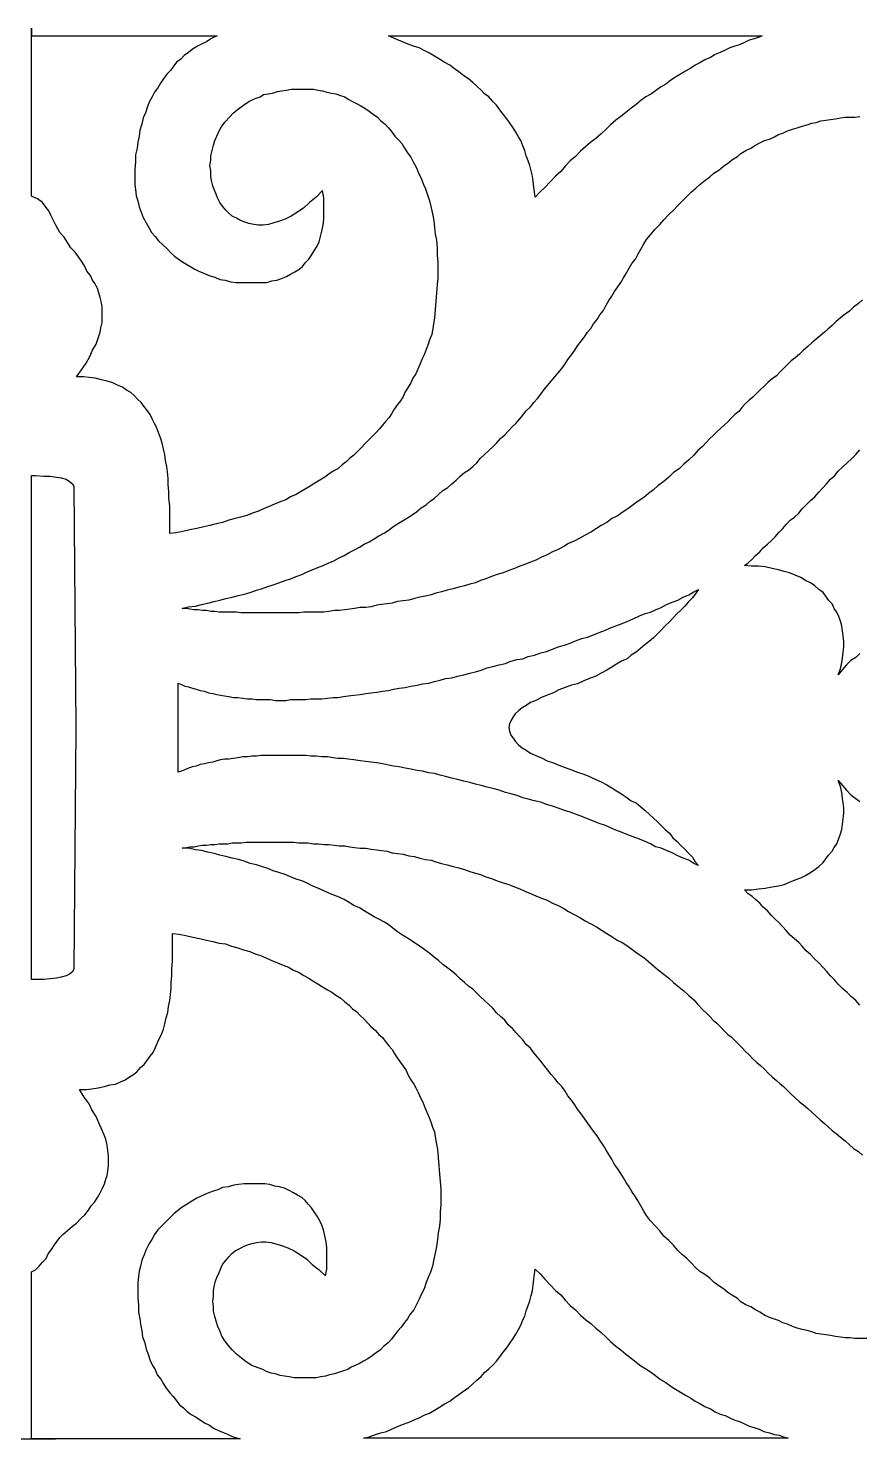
# Model space of a CAD drawing. Extents: x -372 to 372, y -358 to 358.
# Drawn here: x -242.7 to -201.6, y -146.8 to -77.1 of the extents above; entities that cross this region are included whole.
import ezdxf

# ---------------------------------------------------------------- set-up
doc = ezdxf.new("R2010")
doc.units = 0
doc.layers.add('LAYER_1', color=18, linetype='CONTINUOUS')
doc.layers.add('LAYER_2', color=4, linetype='CONTINUOUS')

msp = doc.modelspace()

# ---------------------------------------------------------------- linework, layer by layer
at = {"layer": 'LAYER_1'}
for points in [[(-242.5, -77.507), (-233.325, -77.507), (-233.411, -77.538), (-233.651, -77.65), (-233.857, -77.799), (-234.098, -77.911), (-234.304, -78.022), (-234.544, -78.171), (-234.75, -78.321), (-234.956, -78.47), (-235.127, -78.656), (-235.333, -78.805), (-235.471, -78.991), (-235.642, -79.215), (-235.814, -79.401), (-235.986, -79.625), (-236.123, -79.848), (-236.26, -80.072), (-236.432, -80.295), (-236.535, -80.519), (-236.672, -80.743), (-236.775, -81.003), (-236.878, -81.302), (-236.981, -81.562), (-237.05, -81.861), (-237.153, -82.159), (-237.187, -82.457), (-237.256, -82.755), (-237.29, -83.053), (-237.359, -83.388), (-237.359, -83.724), (-237.393, -84.096), (-237.393, -84.469), (-237.393, -84.842), (-237.359, -85.102), (-237.324, -85.401), (-237.256, -85.661), (-237.187, -85.959), (-237.084, -86.22), (-236.981, -86.481), (-236.844, -86.742), (-236.706, -86.966), (-236.569, -87.226), (-236.397, -87.413), (-236.226, -87.636), (-236.02, -87.823), (-235.814, -88.009), (-235.608, -88.233), (-235.436, -88.382), (-235.196, -88.568), (-234.956, -88.717), (-234.715, -88.866), (-234.475, -89.015), (-234.235, -89.127), (-233.96, -89.239), (-233.72, -89.35), (-233.445, -89.425), (-233.205, -89.537), (-232.93, -89.574), (-232.656, -89.648), (-232.416, -89.686), (-230.871, -89.686), (-230.631, -89.611), (-230.39, -89.574), (-230.15, -89.499), (-229.91, -89.388), (-229.704, -89.276), (-229.498, -89.164), (-229.292, -89.052), (-229.12, -88.903), (-228.983, -88.717), (-228.811, -88.531), (-228.674, -88.344), (-228.537, -88.121), (-228.399, -87.897), (-228.296, -87.674), (-228.228, -87.413), (-228.159, -87.152), (-228.09, -86.854), (-228.056, -86.556), (-228.056, -86.22), (-228.056, -85.885), (-228.056, -85.512), (-228.125, -85.14), (-228.434, -85.475), (-228.777, -85.736), (-229.051, -85.997), (-229.36, -86.22), (-229.669, -86.407), (-229.978, -86.556), (-230.253, -86.667), (-230.528, -86.742), (-230.802, -86.817), (-231.077, -86.854), (-231.283, -86.854), (-231.523, -86.817), (-231.763, -86.779), (-231.969, -86.705), (-232.175, -86.63), (-232.381, -86.518), (-232.587, -86.407), (-232.759, -86.258), (-232.896, -86.109), (-233.068, -85.922), (-233.205, -85.736), (-233.308, -85.512), (-233.377, -85.326), (-233.48, -85.102), (-233.548, -84.916), (-233.617, -84.655), (-233.651, -84.432), (-233.651, -84.171), (-233.686, -83.91), (-233.651, -83.649), (-233.651, -83.426), (-233.583, -83.165), (-233.514, -82.904), (-233.445, -82.68), (-233.342, -82.457), (-233.239, -82.196), (-233.102, -81.972), (-232.93, -81.749), (-232.724, -81.525), (-232.519, -81.302), (-232.278, -81.115), (-232.038, -80.929), (-231.763, -80.743), (-231.454, -80.594), (-231.214, -80.519), (-231.042, -80.407), (-230.802, -80.37), (-230.596, -80.333), (-230.356, -80.258), (-230.15, -80.221), (-229.91, -80.184), (-229.669, -80.146), (-228.571, -80.146), (-228.365, -80.184), (-228.125, -80.221), (-227.919, -80.295), (-227.678, -80.333), (-227.472, -80.37), (-227.232, -80.445), (-227.026, -80.519), (-226.855, -80.631), (-226.649, -80.743), (-226.443, -80.854), (-226.237, -80.966), (-226.031, -81.078), (-225.825, -81.227), (-225.619, -81.376), (-225.413, -81.525), (-225.241, -81.711), (-225.035, -81.861), (-224.864, -82.047), (-224.726, -82.233), (-224.555, -82.457), (-224.383, -82.643), (-224.211, -82.829), (-224.074, -83.053), (-223.937, -83.277), (-223.765, -83.5), (-223.628, -83.761), (-223.491, -84.022), (-223.388, -84.283), (-223.25, -84.543), (-223.147, -84.842), (-223.044, -85.065), (-222.941, -85.363), (-222.838, -85.661), (-222.77, -85.997), (-222.701, -86.295), (-222.632, -86.63), (-222.598, -86.966), (-222.564, -87.301), (-222.495, -87.599), (-222.461, -87.972), (-222.461, -88.344), (-222.426, -88.68), (-222.426, -89.09), (-222.426, -89.462), (-222.461, -89.798), (-222.495, -90.207), (-222.529, -90.617), (-222.564, -91.027), (-222.598, -91.437), (-222.667, -91.847), (-222.735, -92.257), (-222.838, -92.518), (-222.907, -92.741), (-223.01, -93.002), (-223.113, -93.263), (-223.216, -93.487), (-223.319, -93.747), (-223.422, -93.971), (-223.525, -94.195), (-223.662, -94.418), (-223.765, -94.642), (-223.902, -94.865), (-224.04, -95.089), (-224.143, -95.312), (-224.28, -95.536), (-224.417, -95.722), (-224.589, -95.946), (-224.726, -96.17), (-224.829, -96.356), (-225.001, -96.542), (-225.173, -96.728), (-225.31, -96.915), (-225.481, -97.101), (-225.653, -97.287), (-225.859, -97.474), (-226.031, -97.66), (-226.202, -97.846), (-226.408, -98.033), (-226.58, -98.219), (-226.786, -98.368), (-226.958, -98.554), (-227.164, -98.703), (-227.369, -98.89), (-227.61, -99.002), (-227.816, -99.151), (-228.022, -99.3), (-228.262, -99.449), (-228.502, -99.598), (-228.743, -99.747), (-228.983, -99.896), (-229.189, -100.008), (-229.429, -100.157), (-229.704, -100.268), (-229.944, -100.418), (-230.219, -100.529), (-230.493, -100.641), (-230.768, -100.753), (-231.042, -100.865), (-231.283, -100.976), (-231.592, -101.088), (-231.866, -101.2), (-232.175, -101.275), (-232.45, -101.349), (-232.759, -101.424), (-233.068, -101.535), (-233.377, -101.61), (-233.686, -101.684), (-233.995, -101.759), (-234.338, -101.834), (-234.681, -101.908), (-235.024, -101.983), (-235.368, -102.057), (-235.677, -102.094), (-235.677, -101.722), (-235.677, -101.386), (-235.677, -101.051), (-235.677, -100.716), (-235.711, -100.343), (-235.711, -100.008), (-235.745, -99.672), (-235.745, -99.374), (-235.78, -99.039), (-235.814, -98.778), (-235.883, -98.48), (-235.917, -98.182), (-235.986, -97.921), (-236.054, -97.623), (-236.123, -97.362), (-236.226, -97.101), (-236.329, -96.84), (-236.432, -96.654), (-236.535, -96.43), (-236.638, -96.207), (-236.775, -96.02), (-236.947, -95.797), (-237.084, -95.611), (-237.256, -95.462), (-237.427, -95.275), (-237.599, -95.126), (-237.805, -95.014), (-238.011, -94.865), (-238.251, -94.754), (-238.491, -94.642), (-238.766, -94.567), (-239.041, -94.493), (-239.35, -94.418), (-239.659, -94.381), (-239.933, -94.344), (-240.276, -94.344), (-240.036, -94.008), (-239.796, -93.673), (-239.624, -93.338), (-239.487, -93.039), (-239.315, -92.741), (-239.212, -92.443), (-239.109, -92.145), (-239.075, -91.922), (-239.006, -91.661), (-239.006, -91.4), (-239.006, -91.139), (-239.006, -90.915), (-239.041, -90.692), (-239.109, -90.431), (-239.178, -90.207), (-239.247, -89.984), (-239.35, -89.76), (-239.487, -89.574), (-239.59, -89.35), (-239.762, -89.127), (-239.865, -88.903), (-240.002, -88.68), (-240.173, -88.419), (-240.345, -88.195), (-240.551, -87.972), (-240.723, -87.711), (-240.894, -87.45), (-241.1, -87.226), (-241.203, -87.04), (-241.306, -86.854), (-241.409, -86.63), (-241.547, -86.369), (-241.65, -86.146), (-241.821, -85.922), (-241.958, -85.736), (-242.199, -85.55), (-242.473, -85.438), (-242.5, -85.428), (-242.5, -77.129)], [(-206.567, -77.575), (-206.808, -77.65), (-207.048, -77.724), (-207.288, -77.836), (-207.528, -77.948), (-207.769, -78.022), (-208.009, -78.097), (-208.249, -78.209), (-208.49, -78.321), (-208.73, -78.432), (-208.97, -78.581), (-209.245, -78.693), (-209.485, -78.842), (-209.725, -78.954), (-209.931, -79.103), (-210.206, -79.252), (-210.446, -79.401), (-210.687, -79.55), (-210.927, -79.699), (-211.167, -79.886), (-211.442, -80.035), (-211.682, -80.221), (-211.888, -80.37), (-212.163, -80.519), (-212.403, -80.705), (-212.643, -80.892), (-212.883, -81.078), (-213.158, -81.302), (-213.398, -81.488), (-213.639, -81.674), (-213.913, -81.898), (-214.119, -82.121), (-214.36, -82.345), (-214.634, -82.569), (-214.874, -82.755), (-215.115, -82.978), (-215.389, -83.202), (-215.63, -83.463), (-215.904, -83.686), (-216.145, -83.947), (-216.35, -84.208), (-216.625, -84.432), (-216.865, -84.693), (-217.14, -84.991), (-217.38, -85.214), (-217.621, -85.475), (-217.655, -85.214), (-217.689, -84.991), (-217.724, -84.693), (-217.758, -84.432), (-217.827, -84.171), (-217.895, -83.91), (-217.964, -83.686), (-218.067, -83.426), (-218.135, -83.165), (-218.238, -82.941), (-218.341, -82.68), (-218.444, -82.494), (-218.582, -82.27), (-218.719, -82.047), (-218.891, -81.786), (-219.028, -81.6), (-219.2, -81.376), (-219.371, -81.153), (-219.543, -80.929), (-219.715, -80.743), (-219.92, -80.519), (-220.126, -80.37), (-220.298, -80.184), (-220.504, -79.997), (-220.71, -79.811), (-220.916, -79.625), (-221.156, -79.476), (-221.397, -79.289), (-221.603, -79.14), (-221.843, -78.954), (-222.117, -78.805), (-222.358, -78.656), (-222.598, -78.507), (-222.838, -78.358), (-223.079, -78.246), (-223.353, -78.097), (-223.628, -78.022), (-223.902, -77.911), (-224.177, -77.799), (-224.452, -77.687), (-224.726, -77.575), (-224.873, -77.507), (-206.42, -77.507)], [(-241.89, -99.262), (-241.581, -99.262), (-241.272, -99.3), (-241.032, -99.337), (-240.791, -99.411), (-240.62, -99.523), (-240.482, -99.635), (-240.414, -99.747), (-240.311, -111.634), (-240.311, -111.745), (-240.414, -123.595), (-240.482, -123.744), (-240.62, -123.856), (-240.791, -123.931), (-241.032, -124.005), (-241.272, -124.042), (-241.581, -124.08), (-241.89, -124.117), (-242.5, -124.117), (-242.5, -99.225), (-242.302, -99.225)], [(-209.725, -105.075), (-209.863, -105.262), (-210.069, -105.485), (-210.24, -105.672), (-210.446, -105.895), (-210.618, -106.044), (-210.824, -106.268), (-210.995, -106.454), (-211.201, -106.64), (-211.407, -106.864), (-211.579, -107.05), (-211.785, -107.237), (-211.991, -107.423), (-212.197, -107.572), (-212.403, -107.758), (-212.643, -107.945), (-212.883, -108.094), (-213.089, -108.28), (-213.364, -108.392), (-213.604, -108.541), (-213.845, -108.69), (-214.085, -108.839), (-214.36, -108.988), (-214.634, -109.137), (-214.943, -109.249), (-215.218, -109.361), (-215.527, -109.51), (-215.836, -109.584), (-216.145, -109.696), (-216.453, -109.808), (-216.728, -109.957), (-217.037, -110.069), (-217.312, -110.18), (-217.586, -110.329), (-217.861, -110.441), (-218.067, -110.59), (-218.273, -110.702), (-218.444, -110.851), (-218.616, -111), (-218.719, -111.149), (-218.822, -111.336), (-218.891, -111.485), (-218.925, -111.671), (-218.891, -111.857), (-218.822, -112.044), (-218.719, -112.193), (-218.616, -112.342), (-218.444, -112.528), (-218.273, -112.677), (-218.067, -112.789), (-217.861, -112.938), (-217.586, -113.05), (-217.312, -113.161), (-217.037, -113.311), (-216.728, -113.422), (-216.453, -113.534), (-216.145, -113.646), (-215.836, -113.758), (-215.527, -113.869), (-215.218, -113.981), (-214.943, -114.093), (-214.634, -114.242), (-214.36, -114.354), (-214.085, -114.503), (-213.845, -114.652), (-213.604, -114.801), (-213.364, -114.95), (-213.089, -115.136), (-212.883, -115.285), (-212.643, -115.397), (-212.403, -115.584), (-212.197, -115.77), (-211.991, -115.956), (-211.785, -116.143), (-211.579, -116.329), (-211.407, -116.515), (-211.201, -116.701), (-210.995, -116.888), (-210.824, -117.111), (-210.618, -117.298), (-210.446, -117.484), (-210.24, -117.67), (-210.069, -117.857), (-209.863, -118.08), (-209.725, -118.304), (-209.554, -118.49), (-209.794, -118.378), (-210.034, -118.229), (-210.309, -118.117), (-210.584, -118.006), (-210.858, -117.857), (-211.133, -117.745), (-211.407, -117.633), (-211.682, -117.559), (-211.922, -117.409), (-212.197, -117.298), (-212.472, -117.186), (-212.78, -117.074), (-213.055, -116.962), (-213.33, -116.851), (-213.639, -116.739), (-213.913, -116.627), (-214.154, -116.515), (-214.462, -116.403), (-214.737, -116.292), (-215.046, -116.18), (-215.321, -116.068), (-215.63, -115.956), (-215.904, -115.844), (-216.179, -115.77), (-216.488, -115.658), (-216.762, -115.546), (-217.071, -115.472), (-217.346, -115.36), (-217.655, -115.285), (-217.964, -115.211), (-218.238, -115.136), (-218.513, -115.025), (-218.822, -114.95), (-219.097, -114.876), (-219.406, -114.764), (-219.715, -114.689), (-219.989, -114.615), (-220.298, -114.54), (-220.573, -114.466), (-220.847, -114.391), (-221.156, -114.317), (-221.465, -114.242), (-221.74, -114.168), (-222.049, -114.093), (-222.323, -114.019), (-222.598, -113.944), (-222.873, -113.907), (-223.182, -113.832), (-223.456, -113.795), (-223.765, -113.72), (-224.04, -113.683), (-224.349, -113.609), (-224.623, -113.571), (-224.864, -113.534), (-225.173, -113.46), (-225.447, -113.422), (-225.722, -113.385), (-225.996, -113.348), (-226.271, -113.311), (-226.58, -113.273), (-226.855, -113.236), (-227.095, -113.199), (-227.369, -113.199), (-227.61, -113.161), (-227.884, -113.124), (-228.159, -113.124), (-228.434, -113.087), (-228.708, -113.087), (-228.949, -113.05), (-231.18, -113.05), (-231.386, -113.087), (-231.626, -113.087), (-231.832, -113.124), (-232.072, -113.124), (-232.313, -113.161), (-232.519, -113.199), (-232.759, -113.236), (-232.965, -113.236), (-233.171, -113.273), (-233.342, -113.311), (-233.548, -113.385), (-233.754, -113.422), (-233.96, -113.46), (-234.166, -113.497), (-234.372, -113.571), (-234.544, -113.609), (-234.75, -113.683), (-234.921, -113.758), (-235.093, -113.832), (-235.265, -113.869), (-235.265, -111.671), (-235.265, -109.472), (-235.093, -109.547), (-234.921, -109.621), (-234.75, -109.659), (-234.544, -109.733), (-234.372, -109.771), (-234.166, -109.845), (-233.96, -109.882), (-233.754, -109.957), (-233.548, -109.994), (-233.342, -110.031), (-233.171, -110.069), (-232.965, -110.106), (-232.759, -110.143), (-232.519, -110.18), (-232.313, -110.18), (-232.072, -110.218), (-231.832, -110.255), (-231.626, -110.255), (-231.386, -110.292), (-230.699, -110.292), (-230.459, -110.329), (-229.944, -110.329), (-229.704, -110.292), (-228.949, -110.292), (-228.708, -110.255), (-228.159, -110.255), (-227.884, -110.218), (-227.61, -110.18), (-227.369, -110.18), (-227.095, -110.143), (-226.855, -110.106), (-226.58, -110.069), (-226.271, -110.031), (-225.996, -109.994), (-225.722, -109.957), (-225.447, -109.92), (-225.173, -109.882), (-224.864, -109.845), (-224.623, -109.771), (-224.349, -109.733), (-224.04, -109.696), (-223.765, -109.621), (-223.456, -109.584), (-223.182, -109.51), (-222.873, -109.472), (-222.598, -109.398), (-222.323, -109.323), (-222.049, -109.249), (-221.74, -109.212), (-221.465, -109.137), (-221.156, -109.063), (-220.847, -108.988), (-220.573, -108.913), (-220.298, -108.839), (-219.989, -108.727), (-219.715, -108.653), (-219.406, -108.578), (-219.097, -108.504), (-218.822, -108.392), (-218.513, -108.317), (-218.238, -108.28), (-217.964, -108.168), (-217.655, -108.094), (-217.346, -107.982), (-217.071, -107.907), (-216.762, -107.796), (-216.488, -107.684), (-216.179, -107.609), (-215.904, -107.498), (-215.63, -107.386), (-215.321, -107.274), (-215.046, -107.199), (-214.737, -107.088), (-214.462, -106.976), (-214.154, -106.864), (-213.913, -106.752), (-213.639, -106.64), (-213.33, -106.529), (-213.055, -106.417), (-212.78, -106.305), (-212.472, -106.156), (-212.197, -106.044), (-211.922, -105.97), (-211.682, -105.858), (-211.407, -105.746), (-211.133, -105.597), (-210.858, -105.485), (-210.584, -105.374), (-210.309, -105.224), (-210.034, -105.113), (-209.794, -104.964), (-209.554, -104.852)], [(-235.227, -121.873), (-234.884, -121.947), (-234.54, -122.022), (-234.197, -122.096), (-233.854, -122.171), (-233.545, -122.245), (-233.236, -122.32), (-232.927, -122.357), (-232.618, -122.469), (-232.309, -122.544), (-232.034, -122.655), (-231.726, -122.73), (-231.451, -122.842), (-231.142, -122.953), (-230.902, -123.065), (-230.627, -123.177), (-230.352, -123.289), (-230.078, -123.401), (-229.803, -123.512), (-229.563, -123.661), (-229.288, -123.773), (-229.048, -123.922), (-228.842, -124.034), (-228.602, -124.183), (-228.361, -124.332), (-228.121, -124.481), (-227.881, -124.63), (-227.675, -124.742), (-227.469, -124.891), (-227.229, -125.04), (-227.023, -125.226), (-226.817, -125.376), (-226.645, -125.562), (-226.439, -125.711), (-226.268, -125.897), (-226.062, -126.084), (-225.89, -126.27), (-225.718, -126.456), (-225.512, -126.642), (-225.341, -126.829), (-225.169, -126.978), (-225.032, -127.164), (-224.86, -127.388), (-224.689, -127.574), (-224.586, -127.76), (-224.448, -127.984), (-224.277, -128.208), (-224.139, -128.394), (-224.002, -128.617), (-223.899, -128.841), (-223.762, -129.065), (-223.624, -129.288), (-223.521, -129.474), (-223.384, -129.735), (-223.281, -129.959), (-223.178, -130.182), (-223.075, -130.443), (-222.972, -130.667), (-222.869, -130.928), (-222.766, -131.189), (-222.698, -131.412), (-222.595, -131.636), (-222.526, -132.083), (-222.457, -132.493), (-222.423, -132.903), (-222.389, -133.313), (-222.354, -133.722), (-222.32, -134.095), (-222.286, -134.468), (-222.286, -134.84), (-222.286, -135.25), (-222.32, -135.586), (-222.32, -135.958), (-222.354, -136.294), (-222.423, -136.629), (-222.457, -136.964), (-222.492, -137.3), (-222.56, -137.635), (-222.629, -137.933), (-222.698, -138.269), (-222.801, -138.567), (-222.903, -138.827), (-223.006, -139.088), (-223.109, -139.386), (-223.247, -139.647), (-223.35, -139.908), (-223.487, -140.169), (-223.624, -140.43), (-223.796, -140.653), (-223.933, -140.877), (-224.071, -141.063), (-224.242, -141.287), (-224.414, -141.473), (-224.586, -141.697), (-224.723, -141.883), (-224.894, -142.069), (-225.1, -142.218), (-225.272, -142.405), (-225.478, -142.554), (-225.684, -142.703), (-225.89, -142.852), (-226.096, -142.964), (-226.302, -143.075), (-226.508, -143.187), (-226.714, -143.262), (-226.885, -143.374), (-227.091, -143.448), (-227.332, -143.523), (-227.538, -143.597), (-227.778, -143.634), (-227.984, -143.709), (-228.224, -143.746), (-228.43, -143.783), (-229.529, -143.783), (-229.769, -143.746), (-230.009, -143.709), (-230.215, -143.672), (-230.455, -143.597), (-230.661, -143.56), (-230.902, -143.485), (-231.073, -143.374), (-231.314, -143.299), (-231.623, -143.187), (-231.897, -143.001), (-232.137, -142.815), (-232.378, -142.628), (-232.584, -142.405), (-232.79, -142.181), (-232.961, -141.958), (-233.099, -141.734), (-233.202, -141.473), (-233.305, -141.25), (-233.373, -140.989), (-233.442, -140.765), (-233.511, -140.504), (-233.511, -140.281), (-233.545, -140.02), (-233.511, -139.759), (-233.511, -139.498), (-233.476, -139.275), (-233.408, -139.014), (-233.339, -138.79), (-233.236, -138.604), (-233.167, -138.418), (-233.064, -138.194), (-232.927, -138.008), (-232.755, -137.821), (-232.618, -137.672), (-232.446, -137.523), (-232.24, -137.411), (-232.034, -137.3), (-231.829, -137.225), (-231.623, -137.151), (-231.382, -137.113), (-231.142, -137.076), (-230.936, -137.076), (-230.661, -137.113), (-230.387, -137.188), (-230.112, -137.262), (-229.838, -137.374), (-229.529, -137.523), (-229.22, -137.71), (-228.911, -137.933), (-228.636, -138.194), (-228.293, -138.455), (-227.984, -138.753), (-227.915, -138.418), (-227.915, -138.045), (-227.915, -137.71), (-227.915, -137.374), (-227.95, -137.076), (-228.018, -136.778), (-228.087, -136.48), (-228.156, -136.256), (-228.259, -136.033), (-228.396, -135.809), (-228.533, -135.586), (-228.67, -135.399), (-228.842, -135.213), (-228.979, -135.027), (-229.151, -134.878), (-229.357, -134.766), (-229.563, -134.654), (-229.769, -134.542), (-230.009, -134.43), (-230.249, -134.356), (-230.49, -134.319), (-230.73, -134.244), (-230.97, -134.207), (-232, -134.207), (-232.275, -134.244), (-232.515, -134.281), (-232.79, -134.356), (-233.064, -134.393), (-233.305, -134.505), (-233.579, -134.58), (-233.82, -134.691), (-234.094, -134.803), (-234.334, -134.915), (-234.575, -135.064), (-234.815, -135.213), (-235.055, -135.362), (-235.296, -135.548), (-235.467, -135.697), (-235.673, -135.884), (-235.879, -136.107), (-236.085, -136.294), (-236.257, -136.48), (-236.428, -136.703), (-236.566, -136.964), (-236.703, -137.188), (-236.84, -137.449), (-236.943, -137.71), (-237.046, -137.97), (-237.115, -138.269), (-237.184, -138.529), (-237.218, -138.79), (-237.252, -139.088), (-237.252, -139.461), (-237.252, -139.834), (-237.218, -140.206), (-237.218, -140.542), (-237.149, -140.877), (-237.115, -141.138), (-237.046, -141.473), (-237.012, -141.771), (-236.909, -142.069), (-236.84, -142.367), (-236.737, -142.628), (-236.634, -142.926), (-236.531, -143.187), (-236.394, -143.374), (-236.291, -143.634), (-236.119, -143.858), (-235.982, -144.082), (-235.845, -144.305), (-235.673, -144.529), (-235.502, -144.715), (-235.33, -144.939), (-235.193, -145.125), (-234.987, -145.274), (-234.815, -145.46), (-234.609, -145.609), (-234.403, -145.721), (-234.163, -145.87), (-233.957, -146.019), (-233.717, -146.131), (-233.511, -146.28), (-233.27, -146.392), (-233.064, -146.466), (-232.824, -146.578), (-232.584, -146.69), (-232.309, -146.765), (-232.192, -146.801), (-242.5, -146.801), (-242.5, -138.549), (-242.298, -138.455), (-242.127, -138.269), (-241.955, -138.082), (-241.783, -137.896), (-241.68, -137.672), (-241.509, -137.449), (-241.371, -137.225), (-241.234, -137.039), (-241.097, -136.853), (-240.96, -136.703), (-240.719, -136.517), (-240.479, -136.294), (-240.273, -136.145), (-240.067, -135.921), (-239.861, -135.735), (-239.689, -135.511), (-239.552, -135.288), (-239.38, -135.101), (-239.243, -134.878), (-239.106, -134.654), (-239.003, -134.43), (-238.9, -134.207), (-238.831, -133.983), (-238.763, -133.797), (-238.728, -133.573), (-238.694, -133.313), (-238.694, -133.089), (-238.694, -132.828), (-238.728, -132.567), (-238.763, -132.306), (-238.831, -132.008), (-238.934, -131.748), (-239.037, -131.487), (-239.175, -131.189), (-239.312, -130.89), (-239.518, -130.555), (-239.655, -130.257), (-239.895, -129.922), (-240.136, -129.549), (-239.792, -129.549), (-239.518, -129.512), (-239.209, -129.474), (-238.9, -129.4), (-238.625, -129.325), (-238.351, -129.288), (-238.11, -129.176), (-237.87, -129.065), (-237.664, -128.916), (-237.458, -128.804), (-237.287, -128.655), (-237.115, -128.468), (-236.943, -128.319), (-236.806, -128.133), (-236.634, -127.909), (-236.497, -127.723), (-236.394, -127.5), (-236.291, -127.276), (-236.188, -127.052), (-236.085, -126.829), (-235.982, -126.568), (-235.913, -126.307), (-235.845, -126.009), (-235.776, -125.748), (-235.742, -125.45), (-235.673, -125.152), (-235.639, -124.854), (-235.605, -124.556), (-235.605, -124.258), (-235.57, -123.922), (-235.57, -123.587), (-235.536, -123.214), (-235.536, -122.879), (-235.536, -122.506), (-235.536, -122.208), (-235.536, -121.836)], [(-217.38, -138.649), (-217.14, -138.91), (-216.865, -139.208), (-216.625, -139.469), (-216.35, -139.693), (-216.145, -139.954), (-215.904, -140.214), (-215.63, -140.438), (-215.389, -140.699), (-215.115, -140.922), (-214.874, -141.109), (-214.634, -141.332), (-214.36, -141.556), (-214.119, -141.78), (-213.913, -142.003), (-213.639, -142.227), (-213.398, -142.413), (-213.158, -142.599), (-212.883, -142.823), (-212.643, -143.009), (-212.403, -143.196), (-212.163, -143.345), (-211.888, -143.531), (-211.682, -143.68), (-211.442, -143.866), (-211.167, -144.015), (-210.927, -144.202), (-210.687, -144.351), (-210.446, -144.5), (-210.206, -144.649), (-209.931, -144.798), (-209.725, -144.947), (-209.485, -145.059), (-209.245, -145.208), (-208.97, -145.32), (-208.73, -145.469), (-208.49, -145.58), (-208.249, -145.655), (-208.009, -145.767), (-207.769, -145.878), (-207.528, -145.953), (-207.288, -146.065), (-207.048, -146.177), (-206.808, -146.251), (-206.567, -146.326), (-206.327, -146.437), (-206.052, -146.512), (-205.812, -146.586), (-205.572, -146.624), (-205.366, -146.698), (-205.126, -146.772), (-226.097, -146.772), (-225.825, -146.698), (-225.516, -146.586), (-225.241, -146.512), (-224.967, -146.437), (-224.726, -146.326), (-224.452, -146.214), (-224.177, -146.102), (-223.902, -145.99), (-223.628, -145.878), (-223.353, -145.767), (-223.079, -145.618), (-222.838, -145.543), (-222.598, -145.394), (-222.358, -145.245), (-222.117, -145.096), (-221.843, -144.947), (-221.603, -144.761), (-221.397, -144.612), (-221.156, -144.425), (-220.916, -144.276), (-220.71, -144.09), (-220.504, -143.904), (-220.298, -143.717), (-220.126, -143.531), (-219.92, -143.345), (-219.715, -143.158), (-219.543, -142.972), (-219.371, -142.748), (-219.2, -142.525), (-219.028, -142.301), (-218.891, -142.115), (-218.719, -141.854), (-218.582, -141.63), (-218.444, -141.407), (-218.341, -141.183), (-218.238, -140.922), (-218.135, -140.736), (-218.067, -140.475), (-217.964, -140.214), (-217.895, -139.991), (-217.827, -139.73), (-217.758, -139.469), (-217.724, -139.208), (-217.689, -138.91), (-217.655, -138.649), (-217.621, -138.426)]]:
    msp.add_lwpolyline(points, close=True, dxfattribs=at)
for points in [[(-201.453, -90.543), (-201.658, -90.729), (-201.899, -90.915), (-202.105, -91.102), (-202.311, -91.251), (-202.551, -91.437), (-202.757, -91.623), (-202.963, -91.81), (-203.169, -91.996), (-203.341, -92.145), (-203.546, -92.331), (-203.752, -92.48), (-203.958, -92.667), (-204.164, -92.853), (-204.37, -93.039), (-204.576, -93.226), (-204.782, -93.412), (-204.988, -93.561), (-205.16, -93.747), (-205.366, -93.934), (-205.537, -94.12), (-205.709, -94.306), (-205.915, -94.455), (-206.121, -94.604), (-206.293, -94.791), (-206.499, -94.977), (-206.67, -95.163), (-206.876, -95.35), (-207.048, -95.499), (-207.254, -95.685), (-207.425, -95.871), (-207.563, -96.058), (-207.769, -96.207), (-207.94, -96.393), (-208.112, -96.579), (-208.284, -96.728), (-208.455, -96.878), (-208.661, -97.064), (-208.833, -97.25), (-209.004, -97.399), (-209.176, -97.586), (-209.348, -97.772), (-209.588, -97.995), (-209.794, -98.219), (-210.034, -98.443), (-210.275, -98.666), (-210.515, -98.89), (-210.789, -99.076), (-211.03, -99.3), (-211.27, -99.523), (-211.545, -99.71), (-211.785, -99.933), (-212.025, -100.119), (-212.266, -100.306), (-212.54, -100.492), (-212.78, -100.678), (-213.055, -100.865), (-213.33, -101.051), (-213.57, -101.237), (-213.845, -101.349), (-214.085, -101.535), (-214.36, -101.684), (-214.6, -101.834), (-214.874, -102.02), (-215.149, -102.169), (-215.424, -102.318), (-215.698, -102.467), (-215.973, -102.579), (-216.213, -102.728), (-216.488, -102.877), (-216.762, -102.989), (-217.037, -103.138), (-217.312, -103.25), (-217.586, -103.399), (-217.861, -103.51), (-218.135, -103.622), (-218.376, -103.697), (-218.65, -103.808), (-218.925, -103.92), (-219.2, -104.032), (-219.509, -104.107), (-219.783, -104.218), (-220.058, -104.33), (-220.332, -104.405), (-220.573, -104.516), (-220.847, -104.591), (-221.122, -104.666), (-221.397, -104.74), (-221.671, -104.815), (-221.98, -104.889), (-222.255, -104.964), (-222.529, -105.038), (-222.77, -105.113), (-223.044, -105.187), (-223.319, -105.224), (-223.593, -105.299), (-223.868, -105.374), (-224.143, -105.411), (-224.417, -105.448), (-224.692, -105.523), (-224.932, -105.56), (-225.207, -105.597), (-225.447, -105.634), (-225.722, -105.709), (-225.996, -105.746), (-226.271, -105.746), (-226.546, -105.783), (-226.786, -105.821), (-227.026, -105.858), (-227.301, -105.895), (-227.541, -105.895), (-227.816, -105.932), (-228.056, -105.97), (-229.051, -105.97), (-229.292, -106.007), (-232.141, -106.007), (-232.381, -105.97), (-233.239, -105.97), (-233.445, -105.932), (-233.651, -105.932), (-233.857, -105.895), (-234.063, -105.895), (-234.269, -105.858), (-234.475, -105.858), (-234.681, -105.821), (-234.853, -105.783), (-235.059, -105.783), (-234.75, -105.709), (-234.407, -105.672), (-234.098, -105.597), (-233.789, -105.523), (-233.48, -105.448), (-233.205, -105.374), (-232.896, -105.299), (-232.587, -105.224), (-232.278, -105.15), (-232.004, -105.075), (-231.695, -105.001), (-231.386, -104.889), (-231.145, -104.815), (-230.836, -104.703), (-230.562, -104.628), (-230.287, -104.516), (-229.978, -104.405), (-229.704, -104.33), (-229.429, -104.218), (-229.154, -104.107), (-228.914, -103.995), (-228.64, -103.883), (-228.365, -103.771), (-228.09, -103.659), (-227.85, -103.548), (-227.575, -103.436), (-227.301, -103.287), (-227.061, -103.175), (-226.82, -103.026), (-226.58, -102.914), (-226.305, -102.765), (-226.065, -102.616), (-225.825, -102.504), (-225.584, -102.355), (-225.344, -102.206), (-225.07, -102.057), (-224.829, -101.908), (-224.658, -101.759), (-224.417, -101.61), (-224.177, -101.461), (-223.937, -101.312), (-223.696, -101.163), (-223.491, -101.014), (-223.25, -100.827), (-223.01, -100.678), (-222.804, -100.492), (-222.598, -100.343), (-222.392, -100.157), (-222.186, -99.97), (-221.946, -99.821), (-221.74, -99.635), (-221.534, -99.449), (-221.328, -99.262), (-221.122, -99.076), (-220.916, -98.964), (-220.71, -98.778), (-220.504, -98.592), (-220.332, -98.368), (-220.126, -98.182), (-219.92, -97.995), (-219.715, -97.809), (-219.543, -97.623), (-219.337, -97.399), (-219.131, -97.213), (-218.959, -97.027), (-218.753, -96.803), (-218.582, -96.654), (-218.376, -96.43), (-218.238, -96.244), (-218.067, -96.02), (-217.861, -95.834), (-217.689, -95.611), (-217.518, -95.424), (-217.346, -95.201), (-217.174, -94.977), (-217.003, -94.754), (-216.831, -94.567), (-216.659, -94.344), (-216.488, -94.157), (-216.316, -93.934), (-216.145, -93.71), (-216.007, -93.487), (-215.836, -93.263), (-215.664, -93.039), (-215.527, -92.816), (-215.355, -92.592), (-215.183, -92.369), (-215.046, -92.145), (-214.874, -91.959), (-214.737, -91.735), (-214.565, -91.512), (-214.428, -91.288), (-214.257, -91.064), (-214.119, -90.804), (-213.982, -90.58), (-213.845, -90.356), (-213.707, -90.133), (-213.536, -89.909), (-213.398, -89.686), (-213.261, -89.462), (-213.124, -89.239), (-212.986, -88.978), (-212.849, -88.754), (-212.677, -88.531), (-212.54, -88.27), (-212.403, -88.046), (-212.266, -87.785), (-212.128, -87.562), (-211.922, -87.338), (-211.716, -87.077), (-211.476, -86.817), (-211.27, -86.593), (-211.03, -86.332), (-210.789, -86.109), (-210.584, -85.885), (-210.343, -85.661), (-210.137, -85.438), (-209.897, -85.214), (-209.691, -85.028), (-209.485, -84.842), (-209.245, -84.655), (-209.004, -84.469), (-208.799, -84.283), (-208.558, -84.134), (-208.318, -83.947), (-208.112, -83.798), (-207.872, -83.612), (-207.631, -83.463), (-207.46, -83.314), (-207.219, -83.165), (-206.979, -83.053), (-206.739, -82.904), (-206.533, -82.792), (-206.293, -82.68), (-206.052, -82.606), (-205.812, -82.494), (-205.606, -82.382), (-205.4, -82.308), (-205.16, -82.196), (-204.92, -82.121), (-204.679, -82.047), (-204.439, -81.972), (-204.199, -81.898), (-203.958, -81.823), (-203.752, -81.786), (-203.512, -81.711), (-203.272, -81.674), (-203.032, -81.637), (-202.791, -81.6), (-202.551, -81.562), (-202.311, -81.525), (-201.83, -81.525), (-201.59, -81.488)], [(-201.59, -108.019), (-201.796, -108.206), (-202.036, -108.355), (-202.242, -108.578), (-202.448, -108.802), (-202.654, -109.063), (-202.551, -108.764), (-202.482, -108.466), (-202.448, -108.243), (-202.414, -107.945), (-202.379, -107.684), (-202.379, -107.423), (-202.414, -107.162), (-202.448, -106.901), (-202.482, -106.64), (-202.551, -106.417), (-202.62, -106.193), (-202.723, -105.97), (-202.86, -105.783), (-202.963, -105.56), (-203.135, -105.374), (-203.272, -105.187), (-203.409, -105.001), (-203.615, -104.852), (-203.821, -104.666), (-204.027, -104.516), (-204.267, -104.405), (-204.508, -104.256), (-204.782, -104.144), (-205.057, -104.032), (-205.331, -103.958), (-205.606, -103.883), (-205.915, -103.808), (-206.258, -103.734), (-206.602, -103.697), (-206.945, -103.697), (-207.288, -103.659), (-207.116, -103.548), (-206.911, -103.361), (-206.739, -103.175), (-206.533, -102.989), (-206.361, -102.802), (-206.155, -102.616), (-205.949, -102.43), (-205.778, -102.243), (-205.572, -102.02), (-205.4, -101.834), (-205.229, -101.647), (-205.023, -101.424), (-204.817, -101.275), (-204.611, -101.088), (-204.439, -100.865), (-204.233, -100.678), (-204.027, -100.455), (-203.821, -100.268), (-203.615, -100.045), (-203.409, -99.821), (-203.238, -99.635), (-203.032, -99.411), (-202.826, -99.225), (-202.654, -99.002), (-202.448, -98.815), (-202.208, -98.592), (-202.002, -98.405), (-201.796, -98.182), (-201.59, -97.958)], [(-201.59, -125.384), (-201.796, -125.16), (-202.002, -124.974), (-202.208, -124.75), (-202.448, -124.564), (-202.654, -124.34), (-202.826, -124.154), (-203.032, -123.931), (-203.238, -123.707), (-203.409, -123.521), (-203.615, -123.297), (-203.821, -123.111), (-204.027, -122.887), (-204.233, -122.701), (-204.439, -122.477), (-204.611, -122.291), (-204.817, -122.105), (-205.023, -121.918), (-205.229, -121.695), (-205.4, -121.508), (-205.572, -121.322), (-205.778, -121.136), (-205.949, -120.949), (-206.155, -120.726), (-206.361, -120.54), (-206.533, -120.353), (-206.739, -120.167), (-206.911, -120.018), (-207.116, -119.869), (-207.288, -119.683), (-206.945, -119.683), (-206.602, -119.645), (-206.258, -119.608), (-205.915, -119.533), (-205.606, -119.496), (-205.331, -119.422), (-205.057, -119.31), (-204.782, -119.198), (-204.508, -119.086), (-204.267, -118.975), (-204.027, -118.825), (-203.821, -118.676), (-203.615, -118.527), (-203.409, -118.341), (-203.272, -118.155), (-203.135, -117.968), (-202.963, -117.782), (-202.86, -117.596), (-202.723, -117.409), (-202.62, -117.149), (-202.551, -116.925), (-202.482, -116.701), (-202.448, -116.441), (-202.414, -116.18), (-202.379, -115.919), (-202.379, -115.658), (-202.414, -115.397), (-202.448, -115.174), (-202.482, -114.876), (-202.551, -114.577), (-202.654, -114.279), (-202.448, -114.54), (-202.242, -114.764), (-202.036, -114.987), (-201.796, -115.174), (-201.59, -115.323)], [(-200.629, -141.854), (-201.83, -141.854), (-202.07, -141.817), (-202.311, -141.817), (-202.551, -141.78), (-202.791, -141.742), (-203.032, -141.705), (-203.272, -141.668), (-203.512, -141.63), (-203.752, -141.593), (-203.958, -141.519), (-204.199, -141.444), (-204.439, -141.407), (-204.679, -141.332), (-204.92, -141.258), (-205.16, -141.146), (-205.4, -141.072), (-205.606, -140.96), (-205.812, -140.885), (-206.052, -140.811), (-206.293, -140.699), (-206.533, -140.55), (-206.739, -140.438), (-206.979, -140.289), (-207.219, -140.177), (-207.46, -140.028), (-207.631, -139.879), (-207.872, -139.73), (-208.112, -139.581), (-208.318, -139.395), (-208.558, -139.246), (-208.799, -139.059), (-209.004, -138.873), (-209.245, -138.687), (-209.485, -138.538), (-209.691, -138.351), (-209.897, -138.128), (-210.137, -137.904), (-210.343, -137.718), (-210.584, -137.494), (-210.789, -137.233), (-211.03, -137.01), (-211.27, -136.786), (-211.476, -136.525), (-211.716, -136.265), (-211.922, -136.041), (-212.128, -135.78), (-212.266, -135.557), (-212.403, -135.296), (-212.54, -135.072), (-212.677, -134.849), (-212.849, -134.588), (-212.986, -134.364), (-213.124, -134.141), (-213.261, -133.917), (-213.398, -133.693), (-213.536, -133.47), (-213.707, -133.246), (-213.845, -132.985), (-213.982, -132.762), (-214.119, -132.538), (-214.257, -132.315), (-214.428, -132.054), (-214.565, -131.83), (-214.737, -131.607), (-214.874, -131.42), (-215.046, -131.197), (-215.183, -130.973), (-215.355, -130.75), (-215.527, -130.526), (-215.664, -130.302), (-215.836, -130.079), (-216.007, -129.855), (-216.145, -129.632), (-216.316, -129.408), (-216.488, -129.222), (-216.659, -128.998), (-216.831, -128.812), (-217.003, -128.588), (-217.174, -128.365), (-217.346, -128.141), (-217.518, -127.955), (-217.689, -127.731), (-217.861, -127.508), (-218.067, -127.321), (-218.238, -127.098), (-218.376, -126.949), (-218.582, -126.725), (-218.753, -126.539), (-218.959, -126.353), (-219.131, -126.129), (-219.337, -125.943), (-219.543, -125.756), (-219.715, -125.533), (-219.92, -125.347), (-220.126, -125.16), (-220.332, -124.974), (-220.504, -124.788), (-220.71, -124.601), (-220.916, -124.452), (-221.122, -124.266), (-221.328, -124.08), (-221.534, -123.893), (-221.74, -123.707), (-221.946, -123.558), (-222.186, -123.372), (-222.392, -123.185), (-222.598, -123.036), (-222.804, -122.85), (-223.01, -122.701), (-223.25, -122.515), (-223.491, -122.365), (-223.696, -122.216), (-223.937, -122.067), (-224.177, -121.918), (-224.417, -121.769), (-224.658, -121.583), (-224.829, -121.434), (-225.07, -121.285), (-225.344, -121.136), (-225.584, -121.024), (-225.825, -120.875), (-226.065, -120.726), (-226.305, -120.577), (-226.58, -120.465), (-226.82, -120.316), (-227.061, -120.167), (-227.301, -120.055), (-227.575, -119.943), (-227.85, -119.832), (-228.09, -119.72), (-228.365, -119.608), (-228.64, -119.496), (-228.914, -119.347), (-229.154, -119.235), (-229.429, -119.161), (-229.704, -119.049), (-229.978, -118.937), (-230.287, -118.825), (-230.562, -118.751), (-230.836, -118.639), (-231.145, -118.527), (-231.386, -118.453), (-231.695, -118.378), (-232.004, -118.267), (-232.278, -118.192), (-232.587, -118.117), (-232.896, -118.043), (-233.205, -117.968), (-233.48, -117.894), (-233.789, -117.819), (-234.098, -117.745), (-234.407, -117.708), (-234.75, -117.633), (-235.059, -117.633), (-234.853, -117.596), (-234.681, -117.559), (-234.475, -117.559), (-234.269, -117.521), (-234.063, -117.484), (-233.857, -117.484), (-233.651, -117.447), (-233.445, -117.447), (-233.239, -117.409), (-232.827, -117.409), (-232.587, -117.372), (-232.141, -117.372), (-231.901, -117.335), (-229.566, -117.335), (-229.292, -117.372), (-228.846, -117.372), (-228.571, -117.409), (-228.331, -117.409), (-228.056, -117.447), (-227.816, -117.447), (-227.541, -117.484), (-227.301, -117.521), (-227.026, -117.521), (-226.786, -117.559), (-226.546, -117.596), (-226.271, -117.633), (-225.996, -117.633), (-225.722, -117.67), (-225.447, -117.708), (-225.207, -117.745), (-224.932, -117.782), (-224.692, -117.857), (-224.417, -117.894), (-224.143, -117.931), (-223.868, -118.006), (-223.593, -118.043), (-223.319, -118.117), (-223.044, -118.192), (-222.77, -118.229), (-222.529, -118.304), (-222.255, -118.378), (-221.98, -118.453), (-221.671, -118.527), (-221.397, -118.602), (-221.122, -118.676), (-220.847, -118.788), (-220.573, -118.863), (-220.332, -118.937), (-220.058, -119.049), (-219.783, -119.124), (-219.509, -119.235), (-219.2, -119.347), (-218.925, -119.422), (-218.65, -119.533), (-218.376, -119.645), (-218.135, -119.757), (-217.861, -119.869), (-217.586, -119.981), (-217.312, -120.092), (-217.037, -120.204), (-216.762, -120.353), (-216.488, -120.465), (-216.213, -120.614), (-215.973, -120.763), (-215.698, -120.912), (-215.424, -121.061), (-215.149, -121.21), (-214.874, -121.359), (-214.6, -121.508), (-214.36, -121.657), (-214.085, -121.844), (-213.845, -121.993), (-213.57, -122.179), (-213.33, -122.291), (-213.055, -122.477), (-212.78, -122.664), (-212.54, -122.85), (-212.266, -123.036), (-212.025, -123.223), (-211.785, -123.446), (-211.545, -123.632), (-211.27, -123.856), (-211.03, -124.042), (-210.789, -124.266), (-210.515, -124.489), (-210.275, -124.676), (-210.034, -124.899), (-209.794, -125.123), (-209.588, -125.347), (-209.348, -125.607), (-209.176, -125.756), (-209.004, -125.943), (-208.833, -126.129), (-208.661, -126.278), (-208.455, -126.464), (-208.284, -126.651), (-208.112, -126.837), (-207.94, -126.949), (-207.769, -127.135), (-207.563, -127.321), (-207.425, -127.471), (-207.254, -127.657), (-207.048, -127.843), (-206.876, -128.029), (-206.67, -128.216), (-206.499, -128.365), (-206.293, -128.551), (-206.121, -128.737), (-205.915, -128.924), (-205.709, -129.11), (-205.537, -129.259), (-205.366, -129.408), (-205.16, -129.594), (-204.988, -129.781), (-204.782, -129.967), (-204.576, -130.153), (-204.37, -130.302), (-204.164, -130.489), (-203.958, -130.675), (-203.752, -130.861), (-203.546, -131.048), (-203.341, -131.234), (-203.169, -131.383), (-202.963, -131.569), (-202.757, -131.718), (-202.551, -131.905), (-202.311, -132.091), (-202.105, -132.277), (-201.899, -132.464), (-201.658, -132.613), (-201.453, -132.799)]]:
    msp.add_lwpolyline(points, dxfattribs=at)
at = {"layer": 'LAYER_2'}
msp.add_lwpolyline([(-285.803, -146.801), (-241.319, -146.801)], dxfattribs=at)

doc.saveas('drawing.dxf')
